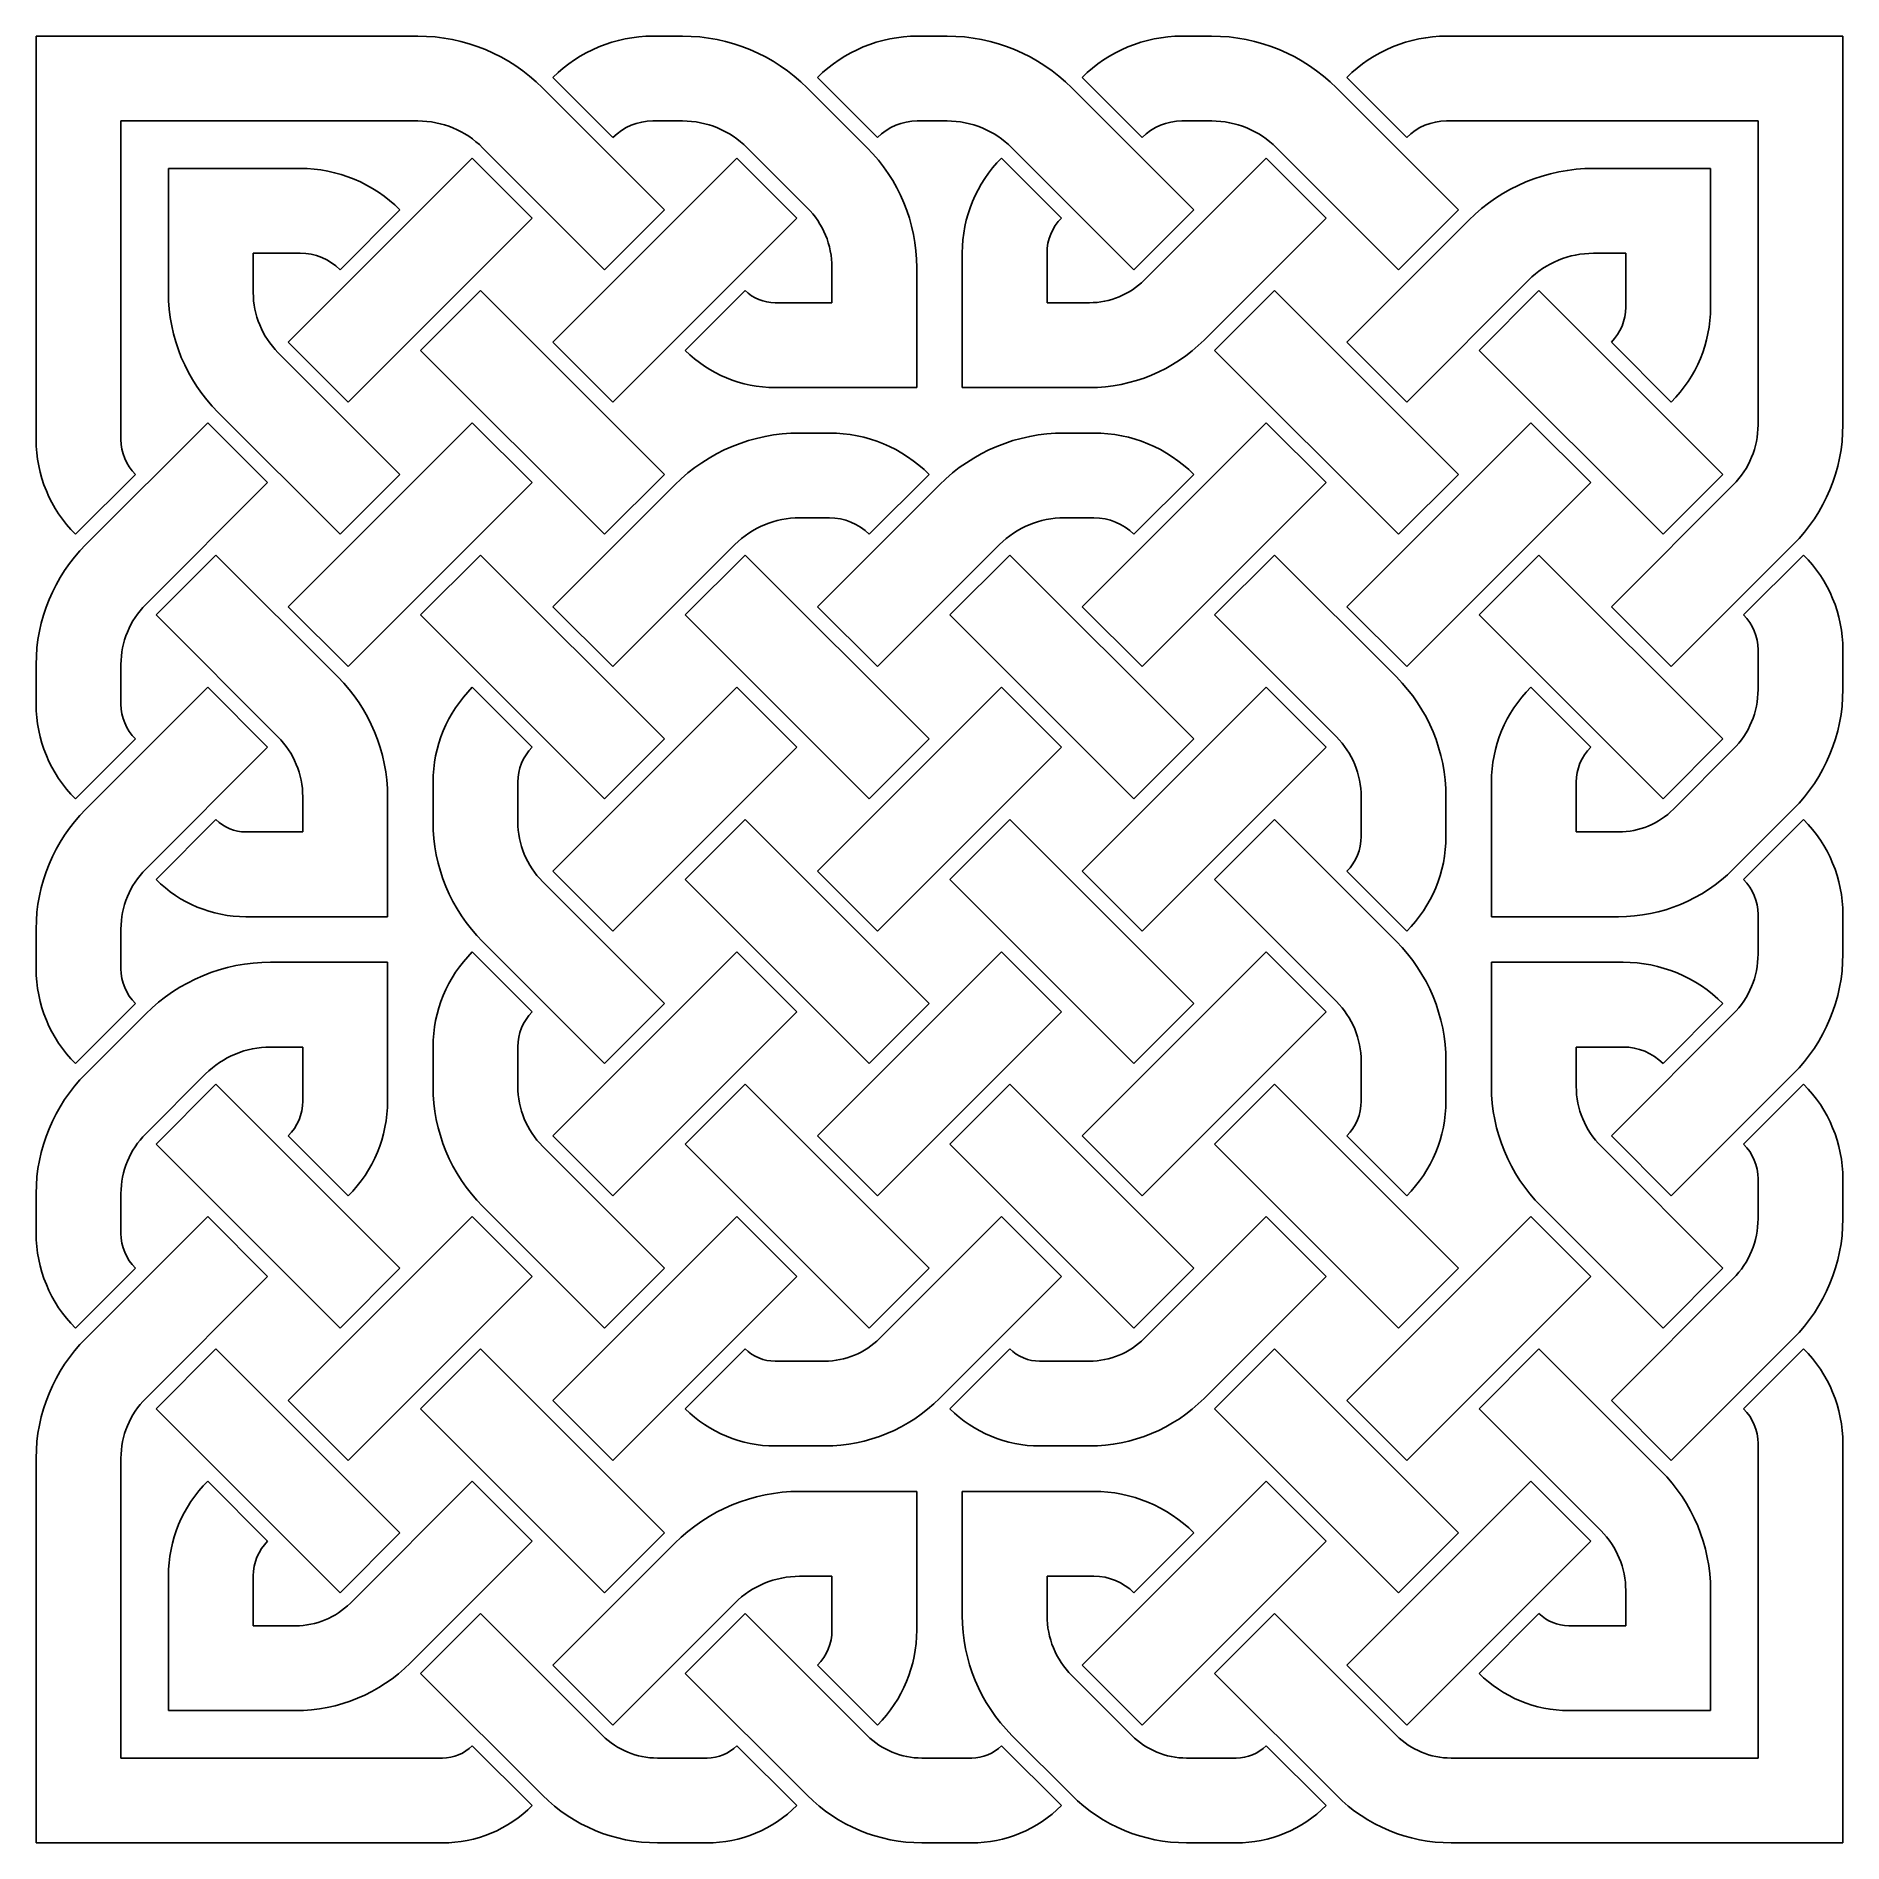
# Model space of a CAD drawing. Header units: inches. Extents: x 2.89 to 7.26, y 2.34 to 6.71.
import ezdxf

# ---------------------------------------------------------------- set-up
doc = ezdxf.new("R2010")
doc.units = ezdxf.units.IN
doc.header["$MEASUREMENT"] = 0
doc.linetypes.add('CONTINUOUS2', pattern=[0])
doc.layers.get('0').update_dxf_attribs({"color": 1})

msp = doc.modelspace()

# ---------------------------------------------------------------- linework, layer by layer
at = {"color": 9, "linetype": 'CONTINUOUS2'}
for p, q in [((2.889569, 6.706396), (2.889569, 5.730746)), ((2.889569, 6.706396), (3.812792, 6.706396)), ((4.38099, 6.706396), (4.452792, 6.706396)), ((5.02099, 6.706396), (5.092792, 6.706396)), ((5.66099, 6.706396), (5.732792, 6.706396)), ((6.30099, 6.706396), (7.259569, 6.706396)), ((7.259569, 6.706396), (7.259569, 5.766102)), ((4.139569, 6.606396), (4.284569, 6.461396)), ((4.779569, 6.606396), (4.924569, 6.461396)), ((5.419569, 6.606396), (5.564569, 6.461396)), ((6.059569, 6.606396), (6.204569, 6.461396)), ((4.114569, 6.581396), (4.409569, 6.286396)), ((4.754569, 6.581396), (4.899569, 6.436396)), ((5.394569, 6.581396), (5.689569, 6.286396)), ((6.034569, 6.581396), (6.329569, 6.286396)), ((3.094669, 6.501296), (3.094669, 5.730652)), ((3.094669, 6.501296), (3.812886, 6.501296)), ((4.380896, 6.501296), (4.452886, 6.501296)), ((5.020896, 6.501296), (5.092886, 6.501296)), ((5.660896, 6.501296), (5.732886, 6.501296)), ((6.300896, 6.501296), (7.054469, 6.501296)), ((7.054469, 6.501296), (7.054469, 5.766007)), ((3.969569, 6.436396), (4.264569, 6.141396)), ((4.609569, 6.436396), (4.754569, 6.291396)), ((5.249569, 6.436396), (5.544569, 6.141396)), ((5.889569, 6.436396), (6.184569, 6.141396)), ((3.209569, 6.386396), (3.528147, 6.386396)), ((3.209569, 6.386396), (3.209569, 6.086102)), ((3.499569, 5.966396), (3.944569, 6.411396)), ((3.944569, 6.411396), (4.089569, 6.266396)), ((4.139569, 5.966396), (4.584569, 6.411396)), ((4.584569, 6.411396), (4.729569, 6.266396)), ((5.224569, 6.411396), (5.369569, 6.266396)), ((5.864569, 6.411396), (5.569569, 6.116396)), ((6.009569, 6.266396), (5.864569, 6.411396)), ((6.656345, 6.386396), (6.939569, 6.386396)), ((6.939569, 6.386396), (6.939569, 6.050746)), ((3.769569, 6.286396), (3.624569, 6.141396)), ((3.644569, 5.821396), (4.089569, 6.266396)), ((4.409569, 6.286396), (4.264569, 6.141396)), ((4.284569, 5.821396), (4.729569, 6.266396)), ((5.689569, 6.286396), (5.544569, 6.141396)), ((6.009569, 6.266396), (5.714569, 5.971396)), ((6.354569, 6.261396), (6.059569, 5.966396)), ((6.329569, 6.286396), (6.184569, 6.141396)), ((3.414669, 6.181296), (3.528241, 6.181296)), ((3.414669, 6.181296), (3.414669, 6.086007)), ((5.129569, 6.182046), (5.129569, 5.856396)), ((5.334669, 6.18214), (5.334669, 6.061496)), ((6.656251, 6.181296), (6.734469, 6.181296)), ((6.734469, 6.181296), (6.734469, 6.050652)), ((4.814469, 6.146785), (4.814469, 6.061496)), ((5.019569, 6.14669), (5.019569, 5.856396)), ((3.964569, 6.091396), (3.819569, 5.946396)), ((3.964569, 6.091396), (4.409569, 5.646396)), ((4.604569, 6.091396), (4.459569, 5.946396)), ((5.884569, 6.091396), (5.739569, 5.946396)), ((5.884569, 6.091396), (6.329569, 5.646396)), ((6.499569, 6.116396), (6.204569, 5.821396)), ((6.379569, 5.946396), (6.524569, 6.091396)), ((6.524569, 6.091396), (6.969569, 5.646396)), ((4.676754, 6.061496), (4.814469, 6.061496)), ((5.334669, 6.061496), (5.437028, 6.061496)), ((3.499569, 5.966396), (3.644569, 5.821396)), ((3.819569, 5.946396), (4.264569, 5.501396)), ((4.139569, 5.966396), (4.284569, 5.821396)), ((5.739569, 5.946396), (6.184569, 5.501396)), ((6.059569, 5.966396), (6.204569, 5.821396)), ((6.379569, 5.946396), (6.824569, 5.501396)), ((6.699569, 5.966396), (6.844569, 5.821396)), ((3.474569, 5.941396), (3.769569, 5.646396)), ((4.676848, 5.856396), (5.019569, 5.856396)), ((5.129569, 5.856396), (5.436934, 5.856396)), ((3.009569, 5.476396), (3.304569, 5.771396)), ((3.304569, 5.771396), (3.449569, 5.626396)), ((3.329569, 5.796396), (3.624569, 5.501396)), ((3.499569, 5.326396), (3.944569, 5.771396)), ((3.944569, 5.771396), (4.089569, 5.626396)), ((5.419569, 5.326396), (5.864569, 5.771396)), ((5.864569, 5.771396), (6.009569, 5.626396)), ((6.059569, 5.326396), (6.504569, 5.771396)), ((6.504569, 5.771396), (6.649569, 5.626396)), ((4.736345, 5.746396), (4.808147, 5.746396)), ((5.376345, 5.746396), (5.448147, 5.746396)), ((2.984569, 5.501396), (3.129569, 5.646396)), ((3.624569, 5.501396), (3.769569, 5.646396)), ((4.409569, 5.646396), (4.264569, 5.501396)), ((5.049569, 5.646396), (4.904569, 5.501396)), ((5.689569, 5.646396), (5.544569, 5.501396)), ((6.329569, 5.646396), (6.184569, 5.501396)), ((6.824569, 5.501396), (6.969569, 5.646396)), ((3.154569, 5.331396), (3.449569, 5.626396)), ((3.644569, 5.181396), (4.089569, 5.626396)), ((4.139569, 5.326396), (4.434569, 5.621396)), ((4.779569, 5.326396), (5.074569, 5.621396)), ((5.564569, 5.181396), (6.009569, 5.626396)), ((6.204569, 5.181396), (6.649569, 5.626396)), ((6.994569, 5.621396), (6.699569, 5.326396)), ((4.736251, 5.541296), (4.808241, 5.541296)), ((5.376251, 5.541296), (5.448241, 5.541296)), ((4.284569, 5.181396), (4.579569, 5.476396)), ((4.924569, 5.181396), (5.219569, 5.476396)), ((7.139569, 5.476396), (6.844569, 5.181396)), ((3.179569, 5.306396), (3.324569, 5.451396)), ((3.324569, 5.451396), (3.619569, 5.156396)), ((3.964569, 5.451396), (3.819569, 5.306396)), ((3.964569, 5.451396), (4.409569, 5.006396)), ((4.604569, 5.451396), (4.459569, 5.306396)), ((4.604569, 5.451396), (5.049569, 5.006396)), ((5.244569, 5.451396), (5.099569, 5.306396)), ((5.244569, 5.451396), (5.689569, 5.006396)), ((5.884569, 5.451396), (5.739569, 5.306396)), ((5.884569, 5.451396), (6.179569, 5.156396)), ((6.379569, 5.306396), (6.524569, 5.451396)), ((6.524569, 5.451396), (6.969569, 5.006396)), ((7.019569, 5.306396), (7.164569, 5.451396)), ((3.179569, 5.306396), (3.474569, 5.011396)), ((3.499569, 5.326396), (3.644569, 5.181396)), ((3.819569, 5.306396), (4.264569, 4.861396)), ((4.139569, 5.326396), (4.284569, 5.181396)), ((4.459569, 5.306396), (4.904569, 4.861396)), ((4.779569, 5.326396), (4.924569, 5.181396)), ((5.099569, 5.306396), (5.544569, 4.861396)), ((5.419569, 5.326396), (5.564569, 5.181396)), ((5.739569, 5.306396), (6.034569, 5.011396)), ((6.059569, 5.326396), (6.204569, 5.181396)), ((6.379569, 5.306396), (6.824569, 4.861396)), ((6.844569, 5.181396), (6.699569, 5.326396)), ((7.054469, 5.22214), (7.054469, 5.126007)), ((7.259569, 5.222046), (7.259569, 5.126102)), ((2.889569, 5.18669), (2.889569, 5.090746)), ((3.094669, 5.186785), (3.094669, 5.090652)), ((3.009569, 4.836396), (3.304569, 5.131396)), ((3.304569, 5.131396), (3.449569, 4.986396)), ((3.944569, 5.131396), (4.089569, 4.986396)), ((4.139569, 4.686396), (4.584569, 5.131396)), ((4.584569, 5.131396), (4.729569, 4.986396)), ((4.779569, 4.686396), (5.224569, 5.131396)), ((5.224569, 5.131396), (5.369569, 4.986396)), ((5.864569, 5.131396), (5.419569, 4.686396)), ((5.864569, 5.131396), (6.009569, 4.986396)), ((6.504569, 5.131396), (6.649569, 4.986396)), ((2.984569, 4.861396), (3.129569, 5.006396)), ((3.154569, 4.691396), (3.449569, 4.986396)), ((4.409569, 5.006396), (4.264569, 4.861396)), ((4.284569, 4.541396), (4.729569, 4.986396)), ((5.049569, 5.006396), (4.904569, 4.861396)), ((4.924569, 4.541396), (5.369569, 4.986396)), ((5.689569, 5.006396), (5.544569, 4.861396)), ((6.009569, 4.986396), (5.564569, 4.541396)), ((6.824569, 4.861396), (6.969569, 5.006396)), ((6.994569, 4.981396), (6.849569, 4.836396)), ((3.849569, 4.902046), (3.849569, 4.806102)), ((4.054669, 4.90214), (4.054669, 4.806007)), ((6.409569, 4.902046), (6.409569, 4.576396)), ((6.614669, 4.90214), (6.614669, 4.781496)), ((3.534469, 4.866785), (3.534469, 4.781496)), ((3.739569, 4.86669), (3.739569, 4.576396)), ((6.094469, 4.866785), (6.094469, 4.770652)), ((6.299569, 4.86669), (6.299569, 4.770746)), ((3.324569, 4.811396), (3.179569, 4.666396)), ((4.604569, 4.811396), (4.459569, 4.666396)), ((4.604569, 4.811396), (5.049569, 4.366396)), ((5.244569, 4.811396), (5.099569, 4.666396)), ((5.244569, 4.811396), (5.689569, 4.366396)), ((5.884569, 4.811396), (5.739569, 4.666396)), ((5.884569, 4.811396), (6.179569, 4.516396)), ((7.139569, 4.836396), (6.994569, 4.691396)), ((7.164569, 4.811396), (7.019569, 4.666396)), ((3.396754, 4.781496), (3.534469, 4.781496)), ((6.614669, 4.781496), (6.717028, 4.781496)), ((4.139569, 4.686396), (4.284569, 4.541396)), ((4.779569, 4.686396), (4.924569, 4.541396)), ((5.419569, 4.686396), (5.564569, 4.541396)), ((6.059569, 4.686396), (6.204569, 4.541396)), ((4.114569, 4.661396), (4.409569, 4.366396)), ((4.459569, 4.666396), (4.904569, 4.221396)), ((5.099569, 4.666396), (5.544569, 4.221396)), ((5.739569, 4.666396), (6.034569, 4.371396)), ((2.889569, 4.54669), (2.889569, 4.450746)), ((3.094669, 4.546785), (3.094669, 4.450652)), ((3.396848, 4.576396), (3.739569, 4.576396)), ((6.409569, 4.576396), (6.716934, 4.576396)), ((7.054469, 4.58214), (7.054469, 4.486007)), ((7.259569, 4.582046), (7.259569, 4.486102)), ((3.969569, 4.516396), (4.264569, 4.221396)), ((3.456345, 4.466396), (3.739569, 4.466396)), ((3.739569, 4.466396), (3.739569, 4.130746)), ((3.944569, 4.491396), (4.089569, 4.346396)), ((4.139569, 4.046396), (4.584569, 4.491396)), ((4.584569, 4.491396), (4.729569, 4.346396)), ((4.779569, 4.046396), (5.224569, 4.491396)), ((5.224569, 4.491396), (5.369569, 4.346396)), ((5.419569, 4.046396), (5.864569, 4.491396)), ((5.864569, 4.491396), (6.009569, 4.346396)), ((6.409569, 4.466396), (6.409569, 4.166102)), ((6.409569, 4.466396), (6.728147, 4.466396)), ((2.984569, 4.221396), (3.129569, 4.366396)), ((3.154569, 4.341396), (3.009569, 4.196396)), ((4.264569, 4.221396), (4.409569, 4.366396)), ((4.284569, 3.901396), (4.729569, 4.346396)), ((5.049569, 4.366396), (4.904569, 4.221396)), ((4.924569, 3.901396), (5.369569, 4.346396)), ((5.689569, 4.366396), (5.544569, 4.221396)), ((5.564569, 3.901396), (6.009569, 4.346396)), ((6.994569, 4.341396), (6.699569, 4.046396)), ((6.969569, 4.366396), (6.824569, 4.221396)), ((3.456251, 4.261296), (3.534469, 4.261296)), ((3.534469, 4.261296), (3.534469, 4.130652)), ((3.849569, 4.262046), (3.849569, 4.166102)), ((4.054669, 4.26214), (4.054669, 4.166007)), ((6.614669, 4.261296), (6.614669, 4.166007)), ((6.614669, 4.261296), (6.728241, 4.261296)), ((3.299569, 4.196396), (3.154569, 4.051396)), ((6.094469, 4.226785), (6.094469, 4.130652)), ((6.299569, 4.22669), (6.299569, 4.130746)), ((7.139569, 4.196396), (6.844569, 3.901396)), ((3.324569, 4.171396), (3.179569, 4.026396)), ((3.324569, 4.171396), (3.769569, 3.726396)), ((4.459569, 4.026396), (4.604569, 4.171396)), ((4.604569, 4.171396), (5.049569, 3.726396)), ((5.244569, 4.171396), (5.099569, 4.026396)), ((5.244569, 4.171396), (5.689569, 3.726396)), ((5.884569, 4.171396), (5.739569, 4.026396)), ((5.884569, 4.171396), (6.329569, 3.726396)), ((7.164569, 4.171396), (7.019569, 4.026396)), ((3.179569, 4.026396), (3.624569, 3.581396)), ((3.499569, 4.046396), (3.644569, 3.901396)), ((4.114569, 4.021396), (4.409569, 3.726396)), ((4.139569, 4.046396), (4.284569, 3.901396)), ((4.459569, 4.026396), (4.904569, 3.581396)), ((4.779569, 4.046396), (4.924569, 3.901396)), ((5.099569, 4.026396), (5.544569, 3.581396)), ((5.419569, 4.046396), (5.564569, 3.901396)), ((5.739569, 4.026396), (6.184569, 3.581396)), ((6.059569, 4.046396), (6.204569, 3.901396)), ((6.674569, 4.021396), (6.969569, 3.726396)), ((6.844569, 3.901396), (6.699569, 4.046396)), ((7.054469, 3.94214), (7.054469, 3.846007)), ((7.259569, 3.942046), (7.259569, 3.846102)), ((2.889569, 3.90669), (2.889569, 3.810746)), ((3.094669, 3.906785), (3.094669, 3.810652)), ((3.009569, 3.556396), (3.304569, 3.851396)), ((3.304569, 3.851396), (3.449569, 3.706396)), ((3.944569, 3.851396), (3.499569, 3.406396)), ((3.944569, 3.851396), (4.089569, 3.706396)), ((3.969569, 3.876396), (4.264569, 3.581396)), ((4.584569, 3.851396), (4.139569, 3.406396)), ((4.584569, 3.851396), (4.729569, 3.706396)), ((4.929569, 3.556396), (5.224569, 3.851396)), ((5.369569, 3.706396), (5.224569, 3.851396)), ((5.864569, 3.851396), (5.569569, 3.556396)), ((5.864569, 3.851396), (6.009569, 3.706396)), ((6.504569, 3.851396), (6.059569, 3.406396)), ((6.504569, 3.851396), (6.649569, 3.706396)), ((6.529569, 3.876396), (6.824569, 3.581396)), ((3.129569, 3.726396), (2.984569, 3.581396)), ((3.769569, 3.726396), (3.624569, 3.581396)), ((4.264569, 3.581396), (4.409569, 3.726396)), ((4.904569, 3.581396), (5.049569, 3.726396)), ((5.689569, 3.726396), (5.544569, 3.581396)), ((6.329569, 3.726396), (6.184569, 3.581396)), ((6.824569, 3.581396), (6.969569, 3.726396)), ((3.154569, 3.411396), (3.449569, 3.706396)), ((4.089569, 3.706396), (3.644569, 3.261396)), ((4.729569, 3.706396), (4.284569, 3.261396)), ((5.074569, 3.411396), (5.369569, 3.706396)), ((6.009569, 3.706396), (5.714569, 3.411396)), ((6.649569, 3.706396), (6.204569, 3.261396)), ((6.994569, 3.701396), (6.699569, 3.406396)), ((7.139569, 3.556396), (6.844569, 3.261396)), ((3.179569, 3.386396), (3.324569, 3.531396)), ((3.324569, 3.531396), (3.769569, 3.086396)), ((3.964569, 3.531396), (3.819569, 3.386396)), ((3.964569, 3.531396), (4.409569, 3.086396)), ((4.604569, 3.531396), (4.459569, 3.386396)), ((4.676754, 3.501496), (4.797028, 3.501496)), ((5.244569, 3.531396), (5.099569, 3.386396)), ((5.316754, 3.501496), (5.437028, 3.501496)), ((5.884569, 3.531396), (5.739569, 3.386396)), ((5.884569, 3.531396), (6.329569, 3.086396)), ((6.379569, 3.386396), (6.524569, 3.531396)), ((6.524569, 3.531396), (6.819569, 3.236396)), ((7.019569, 3.386396), (7.164569, 3.531396)), ((3.179569, 3.386396), (3.624569, 2.941396)), ((3.499569, 3.406396), (3.644569, 3.261396)), ((3.819569, 3.386396), (4.264569, 2.941396)), ((4.139569, 3.406396), (4.284569, 3.261396)), ((5.739569, 3.386396), (6.184569, 2.941396)), ((6.059569, 3.406396), (6.204569, 3.261396)), ((6.379569, 3.386396), (6.674569, 3.091396)), ((6.844569, 3.261396), (6.699569, 3.406396)), ((4.676848, 3.296396), (4.796934, 3.296396)), ((5.316848, 3.296396), (5.436934, 3.296396)), ((7.054469, 3.30214), (7.054469, 2.541496)), ((7.259569, 3.302046), (7.259569, 2.336396)), ((2.889569, 3.26669), (2.889569, 2.336396)), ((3.094669, 3.266785), (3.094669, 2.541496)), ((3.304569, 3.211396), (3.449569, 3.066396)), ((3.649569, 2.916396), (3.944569, 3.211396)), ((3.944569, 3.211396), (4.089569, 3.066396)), ((5.864569, 3.211396), (5.419569, 2.766396)), ((5.864569, 3.211396), (6.009569, 3.066396)), ((6.504569, 3.211396), (6.059569, 2.766396)), ((6.504569, 3.211396), (6.649569, 3.066396)), ((4.736345, 3.186396), (5.019569, 3.186396)), ((5.019569, 3.186396), (5.019569, 2.850746)), ((5.129569, 3.186396), (5.129569, 2.886102)), ((5.129569, 3.186396), (5.448147, 3.186396)), ((3.624569, 2.941396), (3.769569, 3.086396)), ((3.794569, 2.771396), (4.089569, 3.066396)), ((4.139569, 2.766396), (4.434569, 3.061396)), ((4.409569, 3.086396), (4.264569, 2.941396)), ((5.689569, 3.086396), (5.544569, 2.941396)), ((6.009569, 3.066396), (5.564569, 2.621396)), ((6.329569, 3.086396), (6.184569, 2.941396)), ((6.649569, 3.066396), (6.204569, 2.621396)), ((3.209569, 2.982046), (3.209569, 2.656396)), ((3.414669, 2.98214), (3.414669, 2.861496)), ((4.736251, 2.981296), (4.814469, 2.981296)), ((4.814469, 2.981296), (4.814469, 2.850652)), ((5.334669, 2.981296), (5.334669, 2.886007)), ((5.334669, 2.981296), (5.448241, 2.981296)), ((6.734469, 2.946785), (6.734469, 2.861496)), ((6.939569, 2.94669), (6.939569, 2.656396)), ((3.819569, 2.746396), (3.964569, 2.891396)), ((3.964569, 2.891396), (4.259569, 2.596396)), ((4.284569, 2.621396), (4.579569, 2.916396)), ((4.459569, 2.746396), (4.604569, 2.891396)), ((4.604569, 2.891396), (4.899569, 2.596396)), ((5.739569, 2.746396), (5.884569, 2.891396)), ((5.884569, 2.891396), (6.179569, 2.596396)), ((6.379569, 2.746396), (6.524569, 2.891396)), ((3.414669, 2.861496), (3.517028, 2.861496)), ((6.596754, 2.861496), (6.734469, 2.861496)), ((4.139569, 2.766396), (4.284569, 2.621396)), ((4.779569, 2.766396), (4.924569, 2.621396)), ((5.419569, 2.766396), (5.564569, 2.621396)), ((6.059569, 2.766396), (6.204569, 2.621396)), ((3.819569, 2.746396), (4.114569, 2.451396)), ((4.459569, 2.746396), (4.754569, 2.451396)), ((5.394569, 2.741396), (5.539569, 2.596396)), ((5.739569, 2.746396), (6.034569, 2.451396)), ((3.209569, 2.656396), (3.516934, 2.656396)), ((6.596848, 2.656396), (6.939569, 2.656396)), ((5.249569, 2.596396), (5.394569, 2.451396)), ((3.094669, 2.541496), (3.872384, 2.541496)), ((3.944569, 2.571396), (4.089569, 2.426396)), ((4.392109, 2.541496), (4.512384, 2.541496)), ((4.584569, 2.571396), (4.729569, 2.426396)), ((5.032109, 2.541496), (5.152384, 2.541496)), ((5.224569, 2.571396), (5.369569, 2.426396)), ((5.672109, 2.541496), (5.792384, 2.541496)), ((5.864569, 2.571396), (6.009569, 2.426396)), ((6.312109, 2.541496), (7.054469, 2.541496)), ((2.889569, 2.336396), (3.872289, 2.336396)), ((4.392203, 2.336396), (4.512289, 2.336396)), ((5.032203, 2.336396), (5.152289, 2.336396)), ((5.672203, 2.336396), (5.792289, 2.336396)), ((6.312203, 2.336396), (7.259569, 2.336396))]:
    msp.add_line(p, q, dxfattribs=at)
for centre, radius, start, end in [((3.812792, 6.279619), 0.426777, 45, 90), ((4.38099, 6.364975), 0.341421, 90, 135), ((4.452792, 6.279619), 0.426777, 45, 90), ((5.02099, 6.364975), 0.341421, 90, 135), ((5.092792, 6.279619), 0.426777, 45, 90), ((5.66099, 6.364975), 0.341421, 90, 135), ((5.732792, 6.279619), 0.426777, 45, 90), ((6.30099, 6.364975), 0.341421, 90, 135), ((3.812886, 6.279713), 0.221582, 45, 90), ((4.380896, 6.365069), 0.136227, 90, 135), ((4.452886, 6.279713), 0.221582, 45, 90), ((5.020896, 6.365069), 0.136227, 90, 135), ((5.092886, 6.279713), 0.221582, 45, 90), ((5.660896, 6.365069), 0.136227, 90, 135), ((5.732886, 6.279713), 0.221582, 45, 90), ((6.300896, 6.365069), 0.136227, 90, 135), ((4.609863, 6.14669), 0.409706, 0, 45), ((3.528147, 6.044975), 0.341421, 45, 90), ((5.453919, 6.182046), 0.32435, 135, 180), ((6.656345, 5.959619), 0.426777, 90, 135), ((4.609957, 6.146785), 0.204511, 0, 45), ((5.453825, 6.18214), 0.119156, 135, 180), ((3.528241, 6.045069), 0.136227, 45, 90), ((6.656251, 5.959713), 0.221582, 90, 135), ((3.619274, 6.086102), 0.409706, 180, 225), ((3.61918, 6.086007), 0.204511, 180, 225), ((4.676754, 6.163581), 0.102085, 225, 270), ((5.437028, 6.248936), 0.18744, 270, 315), ((6.615312, 6.050652), 0.119156, 315, 360), ((6.615218, 6.050746), 0.32435, 315, 360), ((4.676848, 6.163675), 0.307279, 225, 270), ((5.436934, 6.24903), 0.392635, 270, 315), ((3.213919, 5.730746), 0.32435, 180, 225), ((3.213825, 5.730652), 0.119156, 180, 225), ((4.736345, 5.319619), 0.426777, 90, 135), ((4.808147, 5.404975), 0.341421, 45, 90), ((5.376345, 5.319619), 0.426777, 90, 135), ((5.448147, 5.404975), 0.341421, 45, 90), ((6.849957, 5.766007), 0.204511, 315, 360), ((6.849863, 5.766102), 0.409706, 315, 360), ((4.736251, 5.319713), 0.221582, 90, 135), ((4.808241, 5.405069), 0.136227, 45, 90), ((5.376251, 5.319713), 0.221582, 90, 135), ((5.448241, 5.405069), 0.136227, 45, 90), ((3.299274, 5.18669), 0.409706, 135, 180), ((6.935218, 5.222046), 0.32435, 0, 45), ((3.29918, 5.186785), 0.204511, 135, 180), ((6.935312, 5.22214), 0.119156, 0, 45), ((3.329863, 4.86669), 0.409706, 0, 45), ((4.173919, 4.902046), 0.32435, 135, 180), ((5.889863, 4.86669), 0.409706, 0, 45), ((6.733919, 4.902046), 0.32435, 135, 180), ((6.849957, 5.126007), 0.204511, 315, 360), ((6.849863, 5.126102), 0.409706, 315, 360), ((3.213919, 5.090746), 0.32435, 180, 225), ((3.213825, 5.090652), 0.119156, 180, 225), ((3.329957, 4.866785), 0.204511, 0, 45), ((4.173825, 4.90214), 0.119156, 135, 180), ((5.889957, 4.866785), 0.204511, 0, 45), ((6.733825, 4.90214), 0.119156, 135, 180), ((3.299274, 4.54669), 0.409706, 135, 180), ((3.396754, 4.883581), 0.102085, 225, 270), ((6.717028, 4.968936), 0.18744, 270, 315), ((6.935218, 4.582046), 0.32435, 0, 45), ((4.259274, 4.806102), 0.409706, 180, 225), ((4.25918, 4.806007), 0.204511, 180, 225), ((5.975312, 4.770652), 0.119156, 315, 360), ((5.975218, 4.770746), 0.32435, 315, 360), ((3.29918, 4.546785), 0.204511, 135, 180), ((6.716934, 4.96903), 0.392635, 270, 315), ((3.396848, 4.883675), 0.307279, 225, 270), ((6.935312, 4.58214), 0.119156, 0, 45), ((5.889863, 4.22669), 0.409706, 0, 45), ((3.456345, 4.039619), 0.426777, 90, 135), ((4.173919, 4.262046), 0.32435, 135, 180), ((6.728147, 4.124975), 0.341421, 45, 90), ((6.849957, 4.486007), 0.204511, 315, 360), ((6.849863, 4.486102), 0.409706, 315, 360), ((3.213919, 4.450746), 0.32435, 180, 225), ((3.213825, 4.450652), 0.119156, 180, 225), ((5.889957, 4.226785), 0.204511, 0, 45), ((4.173825, 4.26214), 0.119156, 135, 180), ((3.456251, 4.039713), 0.221582, 90, 135), ((6.728241, 4.125069), 0.136227, 45, 90), ((3.299274, 3.90669), 0.409706, 135, 180), ((4.259274, 4.166102), 0.409706, 180, 225), ((4.25918, 4.166007), 0.204511, 180, 225), ((6.819274, 4.166102), 0.409706, 180, 225), ((6.81918, 4.166007), 0.204511, 180, 225), ((6.935218, 3.942046), 0.32435, 0, 45), ((3.415312, 4.130652), 0.119156, 315, 360), ((3.415218, 4.130746), 0.32435, 315, 360), ((5.975312, 4.130652), 0.119156, 315, 360), ((5.975218, 4.130746), 0.32435, 315, 360), ((3.29918, 3.906785), 0.204511, 135, 180), ((6.935312, 3.94214), 0.119156, 0, 45), ((6.849957, 3.846007), 0.204511, 315, 360), ((6.849863, 3.846102), 0.409706, 315, 360), ((3.213919, 3.810746), 0.32435, 180, 225), ((3.213825, 3.810652), 0.119156, 180, 225), ((3.299274, 3.26669), 0.409706, 135, 180), ((4.797028, 3.688936), 0.18744, 270, 315), ((5.437028, 3.688936), 0.18744, 270, 315), ((4.676754, 3.603581), 0.102085, 225, 270), ((5.316754, 3.603581), 0.102085, 225, 270), ((6.935218, 3.302046), 0.32435, 0, 45), ((3.29918, 3.266785), 0.204511, 135, 180), ((4.796934, 3.68903), 0.392635, 270, 315), ((5.436934, 3.68903), 0.392635, 270, 315), ((4.676848, 3.603675), 0.307279, 225, 270), ((5.316848, 3.603675), 0.307279, 225, 270), ((6.935312, 3.30214), 0.119156, 0, 45), ((6.529863, 2.94669), 0.409706, 0, 45), ((3.533919, 2.982046), 0.32435, 135, 180), ((4.736345, 2.759619), 0.426777, 90, 135), ((5.448147, 2.844975), 0.341421, 45, 90), ((3.533825, 2.98214), 0.119156, 135, 180), ((6.529957, 2.946785), 0.204511, 0, 45), ((4.736251, 2.759713), 0.221582, 90, 135), ((5.448241, 2.845069), 0.136227, 45, 90), ((3.517028, 3.048936), 0.18744, 270, 315), ((5.539274, 2.886102), 0.409706, 180, 225), ((5.53918, 2.886007), 0.204511, 180, 225), ((6.596754, 2.963581), 0.102085, 225, 270), ((4.695312, 2.850652), 0.119156, 315, 360), ((4.695218, 2.850746), 0.32435, 315, 360), ((3.516934, 3.04903), 0.392635, 270, 315), ((6.596848, 2.963675), 0.307279, 225, 270), ((4.392109, 2.728936), 0.18744, 225, 270), ((5.032109, 2.728936), 0.18744, 225, 270), ((5.672109, 2.728936), 0.18744, 225, 270), ((6.312109, 2.728936), 0.18744, 225, 270), ((3.872384, 2.643581), 0.102085, 270, 315), ((4.512384, 2.643581), 0.102085, 270, 315), ((5.152384, 2.643581), 0.102085, 270, 315), ((5.792384, 2.643581), 0.102085, 270, 315), ((4.392203, 2.72903), 0.392635, 225, 270), ((5.032203, 2.72903), 0.392635, 225, 270), ((5.672203, 2.72903), 0.392635, 225, 270), ((6.312203, 2.72903), 0.392635, 225, 270), ((3.872289, 2.643675), 0.307279, 270, 315), ((4.512289, 2.643675), 0.307279, 270, 315), ((5.152289, 2.643675), 0.307279, 270, 315), ((5.792289, 2.643675), 0.307279, 270, 315)]:
    msp.add_arc(centre, radius, start, end, dxfattribs=at)

doc.saveas('drawing.dxf')
